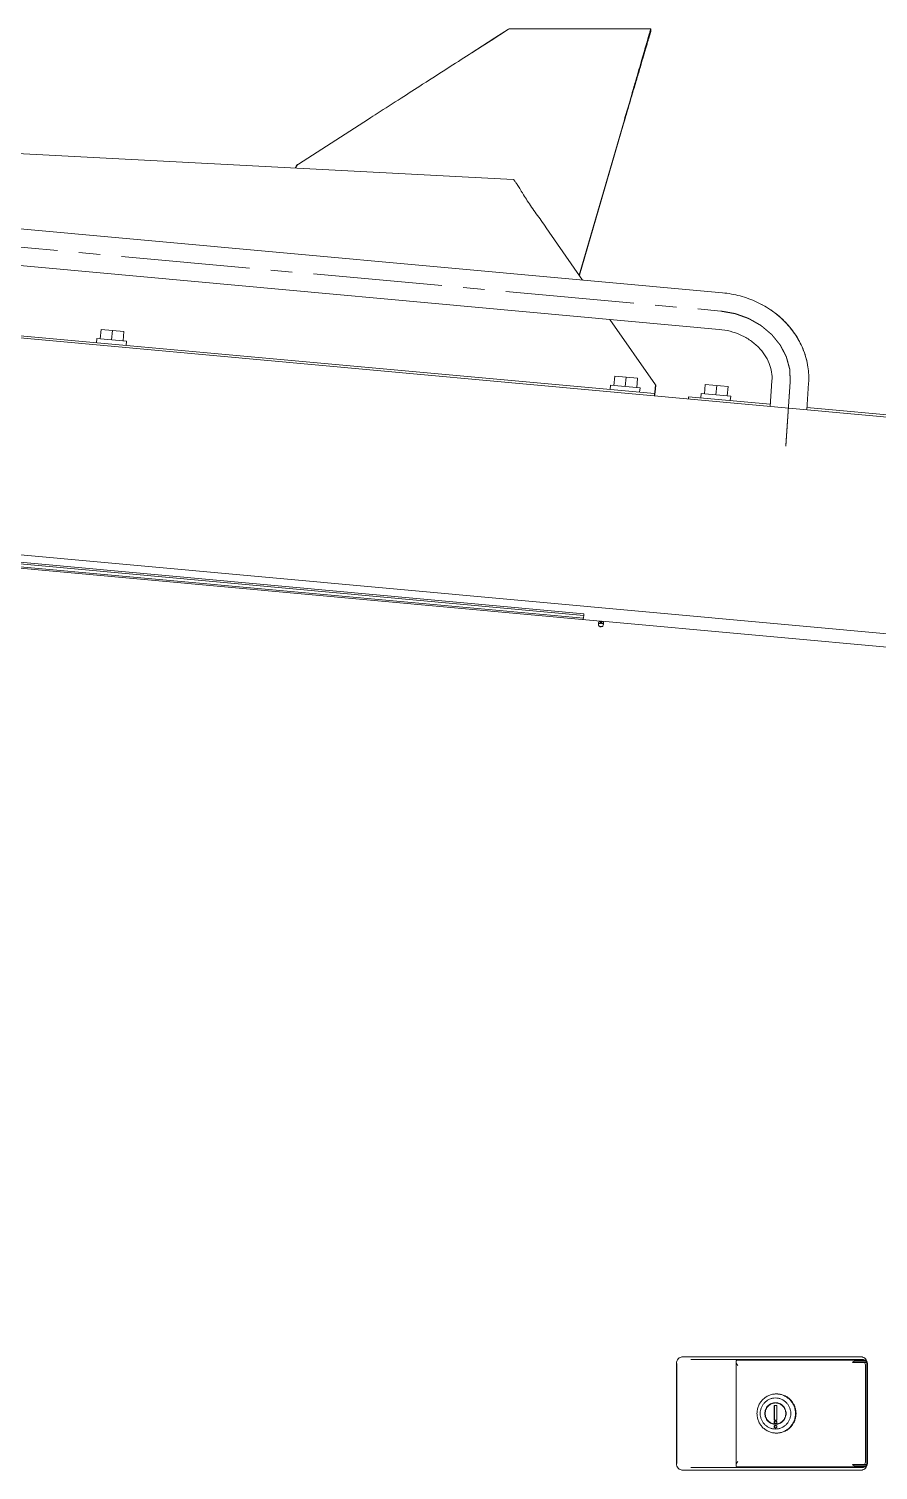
# Model space of a CAD drawing. Header units: millimetres. Extents: x -7970 to 6845, y -11075 to 1978.
# Drawn here: x 2926 to 3555, y -9321 to -8253 of the extents above; entities that cross this region are included whole.
import ezdxf

# ---------------------------------------------------------------- set-up
doc = ezdxf.new("R2010")
doc.units = ezdxf.units.MM
doc.header["$LTSCALE"] = 5
doc.linetypes.add('CENTER', pattern=[50.8, 31.75, -6.35, 6.35, -6.35])
doc.linetypes.add('CENTER2', pattern=[28.575, 19.05, -3.175, 3.175, -3.175])
doc.layers.add('Layer0021', color=7, linetype='Continuous')

# ---------------------------------------------------------------- blocks, each defined once
blk = doc.blocks.new('DC_GROUP_ＤＸＦ２５_196')
at = {"layer": 'Layer0021', "color": 7, "linetype": 'Continuous', "lineweight": 13}
for p, q in [((3386.9, -8253.1), (3386.9, -8253)), ((3386.9, -8254.6), (3386.9, -8253.1))]:
    blk.add_line(p, q, dxfattribs=at)
blk = doc.blocks.new('DC_GROUP_ＤＸＦ２５_203')
at = {"layer": 'Layer0021', "color": 7, "linetype": 'Continuous', "lineweight": 13}
for p, q in [((3268.6, -8261.5), (3275, -8257.4)), ((3275, -8257.4), (3279.2, -8254.7)), ((3279.2, -8254.7), (3281.1, -8253.5))]:
    blk.add_line(p, q, dxfattribs=at)

msp = doc.modelspace()

# ---------------------------------------------------------------- linework, layer by layer
at = {"layer": 'Layer0021', "color": 7, "linetype": 'Continuous', "lineweight": 18}
for p, q in [((3271.433, -8259.704), (3281.42, -8253.288)), ((3281.42, -8253.288), (3281.92, -8252.968)), ((3281.42, -8253.288), (3281.918, -8252.97)), ((3281.918, -8252.97), (3281.915, -8252.972)), ((3386.923, -8252.97), (3281.92, -8252.97)), ((3386.479, -8254.403), (3386.458, -8254.474)), ((3386.92, -8254.572), (3386.92, -8254.57)), ((3254.341, -8270.681), (3262.007, -8265.758)), ((3254.47, -8270.599), (3262.112, -8265.69)), ((3262.007, -8265.758), (3268.581, -8261.536)), ((3262.112, -8265.69), (3271.433, -8259.704)), ((3372.256, -8303.481), (3372.164, -8303.804)), ((3372.485, -8302.676), (3372.256, -8303.481)), ((3372.457, -8303.808), (3372.786, -8302.674)), ((3177.817, -8319.83), (3125.898, -8353.176)), ((3367.319, -8320.31), (3333.794, -8435.499)), ((3284.939, -8364.7), (2630.896, -8330.32)), ((3366.674, -8323.276), (3333.972, -8435.638)), ((2569.271, -8369.201), (3440.027, -8448.65)), ((2566.799, -8396.289), (3437.556, -8475.737)), ((3336.358, -8439.191), (3309.5, -8400.527)), ((2249.608, -8420.97), (3887.629, -8570.424)), ((3333.972, -8435.638), (3333.887, -8435.633)), ((2589.754, -8450.398), (3389.754, -8523.391)), ((3390.345, -8516.906), (3356.616, -8468.352)), ((2976.234, -8485.661), (2976.525, -8482.474)), ((2976.525, -8482.474), (2998.434, -8484.473)), ((2979.014, -8482.701), (2979.65, -8475.73)), ((2979.65, -8475.73), (2996.58, -8477.275)), ((2987.479, -8483.474), (2988.115, -8476.503)), ((2995.944, -8484.246), (2996.58, -8477.275)), ((2998.143, -8487.66), (2998.434, -8484.473)), ((3359.519, -8517.419), (3360.155, -8510.448)), ((3360.155, -8510.448), (3377.085, -8511.993)), ((3367.984, -8518.191), (3368.62, -8511.22)), ((3376.449, -8518.964), (3377.085, -8511.993)), ((3476.666, -8513.777), (3475.348, -8532.807)), ((3476.653, -8513.617), (3476.642, -8513.775)), ((3356.739, -8520.379), (3357.03, -8517.192)), ((3357.03, -8517.192), (3378.939, -8519.191)), ((3378.648, -8522.378), (3378.939, -8519.191)), ((3389.608, -8524.984), (3389.754, -8523.391)), ((3389.861, -8522.21), (3390.345, -8516.906)), ((3389.884, -8522.627), (3390.368, -8517.324)), ((3390.042, -8522.364), (3390.513, -8517.199)), ((3390.345, -8516.906), (3390.368, -8517.324)), ((3390.345, -8516.906), (3390.513, -8517.199)), ((3390.513, -8517.199), (3390.348, -8516.962)), ((3414.914, -8525.687), (3414.768, -8527.28)), ((3414.914, -8525.687), (3475.243, -8531.191)), ((3423.876, -8526.504), (3424.167, -8523.318)), ((3424.167, -8523.318), (3446.076, -8525.317)), ((3426.657, -8523.545), (3427.293, -8516.574)), ((3427.293, -8516.574), (3444.223, -8518.118)), ((3435.122, -8524.317), (3435.758, -8517.346)), ((3443.587, -8525.089), (3444.223, -8518.118)), ((3445.785, -8528.503), (3446.076, -8525.317)), ((3503.801, -8515.656), (3502.441, -8535.279)), ((3502.552, -8533.683), (3618.178, -8544.233)), ((3892.608, -8731.543), (2249.608, -8581.634)), ((3349.75, -8692.054), (2266.354, -8593.204)), ((3337.011, -8689.737), (2341.148, -8598.873)), ((3337.193, -8687.745), (2341.329, -8596.882)), ((3337.306, -8686.5), (2341.443, -8595.637)), ((3336.92, -8690.733), (3337.193, -8687.745)), ((3337.21, -8687.56), (3337.306, -8686.503)), ((3348.086, -8693.822), (3348.071, -8694.039)), ((3350.714, -8696.058), (3349.482, -8695.946)), ((3349.733, -8692.244), (3349.596, -8693.742)), ((3349.733, -8692.244), (3349.748, -8692.075)), ((3350.436, -8692.281), (3350.391, -8693.801)), ((3350.636, -8692.135), (3605.214, -8715.362)), ((3410.746, -9237.37), (3542.441, -9237.37)), ((3416.58, -9239.37), (3543.771, -9239.37)), ((3450.032, -9240.914), (3450.032, -9317.825)), ((3450.033, -9240.914), (3450.059, -9240.67)), ((3450.502, -9239.87), (3545.459, -9239.87)), ((3531.572, -9239.37), (3531.572, -9239.87)), ((3536.403, -9241.47), (3546.644, -9241.47)), ((3537.815, -9240.67), (3545.751, -9240.67)), ((3540.572, -9239.37), (3540.572, -9239.87)), ((3546.645, -9241.217), (3546.645, -9241.47)), ((3405.832, -9316.37), (3405.832, -9242.37)), ((3406.127, -9316.37), (3406.127, -9242.37)), ((3545.9, -9243.87), (3545.9, -9314.87)), ((3547.016, -9242.77), (3547.016, -9315.97)), ((3547.355, -9242.37), (3547.355, -9316.37)), ((3480.253, -9273.37), (3478.287, -9273.37)), ((3478.287, -9273.37), (3478.287, -9284.37)), ((3478.657, -9273.37), (3478.657, -9284.37)), ((3480.936, -9271.57), (3479.27, -9271.57)), ((3480.253, -9284.37), (3480.253, -9273.37)), ((3491.42, -9270.413), (3491.389, -9270.37)), ((3491.431, -9270.404), (3491.398, -9270.363)), ((3478.287, -9284.37), (3480.253, -9284.37)), ((3480.936, -9287.17), (3479.27, -9287.17)), ((3491.42, -9288.326), (3491.389, -9288.37)), ((3491.431, -9288.335), (3491.398, -9288.377)), ((3542.441, -9321.37), (3410.746, -9321.37)), ((3543.771, -9319.37), (3416.58, -9319.37)), ((3450.059, -9318.07), (3450.033, -9317.825)), ((3545.459, -9318.87), (3450.502, -9318.87)), ((3531.572, -9318.87), (3531.572, -9319.37)), ((3546.644, -9317.27), (3536.403, -9317.27)), ((3545.751, -9318.07), (3537.815, -9318.07)), ((3540.572, -9318.87), (3540.572, -9319.37)), ((3546.645, -9317.27), (3546.645, -9317.522))]:
    msp.add_line(p, q, dxfattribs=at)
at = {"layer": 'Layer0021', "color": 7, "linetype": 'CENTER2', "lineweight": 18}
for p, q in [((2567.997, -8382.742), (3438.792, -8462.194)), ((3490.233, -8514.716), (3486.941, -8562.245)), ((3490.221, -8514.553), (3486.954, -8561.922))]:
    msp.add_line(p, q, dxfattribs=at)
at = {"layer": 'Layer0021', "color": 7, "linetype": 'Continuous', "lineweight": 18}
for centre, radius, start, end in [((2207.871, -7967.727), 1212.122, 342.942717, 343.086626), ((3126.903, -8356.333), 3.2, 122.711158, 176.991011), ((3128.371, -8357.479), 4.884, 139.266218, 155.257356), ((3128.548, -8357.296), 4.899, 132.755482, 139.206425), ((3128.541, -8357.286), 4.887, 122.741038, 132.769919), ((3128.411, -8357.488), 4.924, 161.36159, 164.96937), ((3128.364, -8357.472), 4.875, 158.992024, 161.360073), ((3128.58, -8357.292), 4.924, 159.010881, 167.404823), ((3128.351, -8357.467), 4.861, 155.284522, 158.988409), ((3346.704, -8519.125), 43.268, 355.098261, 355.912048), ((3314.67, -8516.112), 75.496, 354.462757, 355.048962), ((3364.484, -8520.617), 25.617, 355.206922, 355.471774), ((3363.857, -8520.567), 26.246, 355.472519, 356.073781), ((3351.366, -8694.099), 3.296, 178.966606, 183.482406), ((3351.487, -8694.093), 3.417, 183.44864, 191.389993), ((3351.224, -8694.15), 3.148, 191.335318, 198.121138), ((3350.048, -8694.29), 2, 204.786718, 252.878708), ((3350.096, -8696.539), 4.272, 82.446701, 85.431147), ((3349.875, -8694.314), 1.979, 314.059239, 323.978643), ((3347.712, -8693.417), 4.288, 345.968106, 349.032377), ((3348.3, -8693.528), 3.69, 348.987063, 353.373615), ((3349.07, -8693.619), 2.914, 353.385612, 357.898397), ((3479.824, -9278.885), 14.015, 88.339931, 90.000007), ((3479.64, -9289.141), 0.971, 111.197835, 114.920333), ((3479.64, -9289.199), 0.971, 245.079667, 248.802165), ((3479.641, -9285.843), 0.974, 101.272088, 111.194536), ((3479.641, -9285.896), 0.974, 248.805464, 258.727912), ((3479.641, -9289.143), 0.974, 101.272088, 111.194536), ((3479.641, -9289.196), 0.974, 248.805464, 258.727912), ((3479.824, -9279.854), 14.015, 269.999993, 271.660069)]:
    msp.add_arc(centre, radius, start, end, dxfattribs=at)
for points, knots in [([(3386.458, -8254.474), (3386.229, -8255.267), (3385.694, -8257.223), (3384.672, -8260.703), (3383.297, -8265.305), (3381.629, -8271.018), (3379.726, -8277.772), (3377.506, -8285.406), (3374.999, -8293.789), (3373.347, -8299.646), (3372.485, -8302.676)], [0, 0, 0, 0, 0.04933797, 0.12122575, 0.21678309, 0.33642802, 0.47701102, 0.63621939, 0.81168309, 1, 1, 1, 1]), ([(3386.923, -8254.569), (3386.918, -8254.57), (3386.913, -8254.594), (3386.894, -8254.624), (3386.872, -8254.69), (3386.839, -8254.775), (3386.799, -8254.887), (3386.731, -8255.084), (3386.628, -8255.392), (3386.487, -8255.835), (3386.322, -8256.375), (3386.134, -8257.013), (3385.829, -8258.054), (3385.375, -8259.592), (3384.722, -8261.723), (3383.942, -8264.25), (3383.044, -8267.184), (3382.038, -8270.517), (3380.511, -8275.68), (3378.408, -8282.938), (3375.477, -8292.42), (3373.519, -8299.137), (3372.497, -8302.651)], [0, 0, 0, 0, 0.0002964, 0.00110671, 0.00243439, 0.00427735, 0.00663314, 0.00949925, 0.01675243, 0.02601736, 0.0372754, 0.05051613, 0.06573542, 0.10209214, 0.14637344, 0.19891918, 0.26012716, 0.32974333, 0.40697376, 0.58189203, 0.78130718, 1, 1, 1, 1]), ([(3372.786, -8302.674), (3373.298, -8300.91), (3374.305, -8297.463), (3375.82, -8292.44), (3377.256, -8287.691), (3378.943, -8281.904), (3380.818, -8275.355), (3382.632, -8269.31), (3383.891, -8265.082), (3384.666, -8262.434), (3385.31, -8260.158), (3385.84, -8258.263), (3386.227, -8256.928), (3386.486, -8256.057), (3386.637, -8255.555), (3386.754, -8255.158), (3386.845, -8254.868), (3386.891, -8254.684), (3386.923, -8254.597), (3386.923, -8254.571)], [0, 0, 0, 0, 0.10993511, 0.21482927, 0.3139517, 0.40677505, 0.57548663, 0.72158783, 0.78436483, 0.83950266, 0.88665838, 0.92589235, 0.95721997, 0.9698111, 0.98027652, 0.98855905, 0.9946203, 0.99843983, 1, 1, 1, 1]), ([(3386.923, -8252.969), (3386.916, -8252.974), (3386.914, -8253.01), (3386.884, -8253.072), (3386.851, -8253.188), (3386.799, -8253.344), (3386.736, -8253.546), (3386.625, -8253.903), (3386.539, -8254.194), (3386.479, -8254.403)], [0, 0, 0, 0, 0.0161547, 0.06374198, 0.14265198, 0.25267957, 0.39362344, 0.56528645, 1, 1, 1, 1]), ([(3201.921, -8304.347), (3207.228, -8300.931), (3219.357, -8293.144), (3236.87, -8281.889), (3249.081, -8274.059), (3254.47, -8270.599)], [0, 0, 0, 0, 0.30318095, 0.6923613, 1, 1, 1, 1]), ([(3177.817, -8319.83), (3179.96, -8318.464), (3188.006, -8313.32), (3196.028, -8308.14), (3201.921, -8304.347)], [0, 0, 0, 0, 0.26608884, 1, 1, 1, 1]), ([(3372.164, -8303.804), (3371.779, -8305.155), (3370.201, -8310.668), (3368.575, -8316.166), (3367.319, -8320.31)], [0, 0, 0, 0, 0.24495686, 1, 1, 1, 1]), ([(3367.564, -8320.364), (3368.416, -8317.561), (3370.071, -8312.049), (3371.671, -8306.52), (3372.457, -8303.808)], [0, 0, 0, 0, 0.50920317, 1, 1, 1, 1]), ([(3302.069, -8390.042), (3300.864, -8388.425), (3298.596, -8385.249), (3295.486, -8380.577), (3293.153, -8376.88), (3291.472, -8374.152), (3290.353, -8372.318), (3289.334, -8370.649), (3288.415, -8369.16), (3287.597, -8367.866), (3286.88, -8366.781), (3286.264, -8365.917), (3285.804, -8365.345), (3285.479, -8365.013), (3285.28, -8364.847), (3285.106, -8364.739), (3284.99, -8364.703), (3284.939, -8364.7)], [0, 0, 0, 0, 0.19724484, 0.38146701, 0.54869567, 0.62465252, 0.69482717, 0.75872608, 0.81589263, 0.86589787, 0.90837969, 0.94303433, 0.9696893, 0.98001901, 0.98840486, 0.99497031, 1, 1, 1, 1]), ([(3309.5, -8400.527), (3308.274, -8398.731), (3305.837, -8395.208), (3303.329, -8391.734), (3302.069, -8390.042)], [0, 0, 0, 0, 0.50757596, 1, 1, 1, 1]), ([(3440.027, -8448.65), (3444.434, -8449.052), (3453.18, -8450.617), (3465.637, -8455.157), (3477.004, -8461.746), (3486.857, -8470.172), (3494.81, -8480.157), (3500.525, -8491.36), (3503.733, -8503.357), (3504.082, -8511.598), (3503.801, -8515.656)], [0, 0, 0, 0, 0.12996982, 0.25940714, 0.38753238, 0.51379342, 0.63794063, 0.76006239, 0.88054536, 1, 1, 1, 1]), ([(3469.158, -8457.355), (3473.665, -8459.773), (3482.126, -8465.508), (3492.527, -8476.553), (3499.966, -8489.464), (3502.643, -8498.966), (3503.339, -8503.749)], [0, 0, 0, 0, 0.25728337, 0.50962588, 0.75689102, 1, 1, 1, 1]), ([(3437.556, -8475.737), (3443.071, -8476.24), (3451.239, -8478.38), (3460.709, -8483.74), (3468.506, -8490.196), (3474.126, -8498.373), (3476.603, -8507.244), (3476.813, -8511.644), (3476.666, -8513.777)], [0, 0, 0, 0, 0.27713488, 0.41221709, 0.54224897, 0.78185468, 0.89302587, 1, 1, 1, 1]), ([(3390.012, -8522.757), (3389.998, -8522.914), (3389.97, -8523.215), (3389.922, -8523.645), (3389.869, -8524.028), (3389.815, -8524.355), (3389.762, -8524.617), (3389.716, -8524.792), (3389.679, -8524.894), (3389.656, -8524.943), (3389.635, -8524.975), (3389.616, -8524.985), (3389.608, -8524.984)], [0, 0, 0, 0, 0.20637178, 0.39717945, 0.56770268, 0.7137497, 0.83178941, 0.91911471, 0.95073706, 0.97428425, 0.99012821, 1, 1, 1, 1]), ([(3389.814, -8523.396), (3389.803, -8523.512), (3389.781, -8523.732), (3389.748, -8524.043), (3389.716, -8524.316), (3389.688, -8524.545), (3389.666, -8524.708), (3389.65, -8524.813), (3389.639, -8524.873), (3389.63, -8524.92), (3389.622, -8524.955), (3389.617, -8524.973), (3389.611, -8524.985), (3389.608, -8524.984)], [0, 0, 0, 0, 0.2170124, 0.41325641, 0.58538279, 0.73045788, 0.84601744, 0.89209958, 0.93012234, 0.95993184, 0.98143794, 0.99463371, 1, 1, 1, 1]), ([(3389.813, -8522.822), (3389.809, -8522.865), (3389.802, -8522.945), (3389.792, -8523.057), (3389.783, -8523.155), (3389.774, -8523.236), (3389.768, -8523.294), (3389.763, -8523.331), (3389.761, -8523.352), (3389.758, -8523.368), (3389.757, -8523.381), (3389.755, -8523.386), (3389.754, -8523.391), (3389.754, -8523.391)], [0, 0, 0, 0, 0.22264188, 0.42125958, 0.59349764, 0.73731063, 0.85098989, 0.89609855, 0.93319729, 0.96218818, 0.98298373, 0.99554887, 1, 1, 1, 1]), ([(3349.733, -8692.244), (3349.613, -8692.247), (3349.196, -8692.278), (3348.767, -8692.439), (3348.553, -8692.651)], [0, 0, 0, 0, 0.28483279, 1, 1, 1, 1]), ([(3351.969, -8693.375), (3351.943, -8693.154), (3351.796, -8692.674), (3351.34, -8692.462), (3351.113, -8692.397)], [0, 0, 0, 0, 0.48567263, 1, 1, 1, 1]), ([(3407.271, -9238.834), (3407.722, -9238.376), (3408.811, -9237.63), (3410.106, -9237.37), (3410.746, -9237.37)], [0, 0, 0, 0, 0.50118703, 1, 1, 1, 1]), ([(3451.336, -9243.87), (3451.176, -9243.612), (3450.869, -9243.105), (3450.461, -9242.349), (3450.192, -9241.728), (3450.06, -9241.251), (3450.032, -9241.023), (3450.032, -9240.914)], [0, 0, 0, 0, 0.27904357, 0.54564214, 0.7899685, 0.89999272, 1, 1, 1, 1]), ([(3450.059, -9240.67), (3450.088, -9240.554), (3450.145, -9240.351), (3450.237, -9240.122), (3450.32, -9239.989), (3450.389, -9239.908), (3450.459, -9239.87), (3450.502, -9239.87)], [0, 0, 0, 0, 0.37474306, 0.66246968, 0.7736746, 0.86460708, 1, 1, 1, 1]), ([(3537.233, -9240.881), (3537.109, -9240.973), (3536.832, -9241.169), (3536.553, -9241.363), (3536.403, -9241.47)], [0, 0, 0, 0, 0.45621248, 1, 1, 1, 1]), ([(3537.815, -9240.67), (3537.715, -9240.67), (3537.504, -9240.709), (3537.32, -9240.815), (3537.233, -9240.881)], [0, 0, 0, 0, 0.47928144, 1, 1, 1, 1]), ([(3542.441, -9237.37), (3543.698, -9237.37), (3546.328, -9238.458), (3547.355, -9241.097), (3547.355, -9242.37)], [0, 0, 0, 0, 0.49693318, 1, 1, 1, 1]), ([(3543.771, -9239.37), (3544.159, -9239.37), (3544.954, -9239.521), (3545.636, -9239.958), (3545.928, -9240.231)], [0, 0, 0, 0, 0.49230215, 1, 1, 1, 1]), ([(3545.212, -9241.47), (3545.437, -9241.818), (3545.784, -9242.599), (3545.9, -9243.444), (3545.9, -9243.87)], [0, 0, 0, 0, 0.49363812, 1, 1, 1, 1]), ([(3546.241, -9240.596), (3546.207, -9240.609), (3546.048, -9240.655), (3545.88, -9240.67), (3545.751, -9240.67)], [0, 0, 0, 0, 0.22050987, 1, 1, 1, 1]), ([(3545.928, -9240.231), (3546.266, -9240.546), (3546.823, -9241.341), (3547.016, -9242.292), (3547.016, -9242.77)], [0, 0, 0, 0, 0.49150472, 1, 1, 1, 1]), ([(3479.824, -9264.87), (3478.893, -9264.87), (3477.024, -9265.057), (3474.333, -9265.888), (3471.852, -9267.238), (3469.679, -9269.054), (3467.897, -9271.266), (3466.572, -9273.788), (3465.757, -9276.524), (3465.574, -9278.422), (3465.574, -9279.37)], [0, 0, 0, 0, 0.12393436, 0.24803188, 0.3724304, 0.49722099, 0.62243476, 0.74803812, 0.87393568, 1, 1, 1, 1]), ([(3490.572, -9279.37), (3490.572, -9278.618), (3490.463, -9277.487), (3490.103, -9276.027), (3489.605, -9274.61), (3488.73, -9272.942), (3487.55, -9271.479), (3486.452, -9270.466), (3485.265, -9269.57), (3483.626, -9268.677), (3481.491, -9268.018), (3479.27, -9267.795), (3477.05, -9268.018), (3474.915, -9268.677), (3473.276, -9269.57), (3472.088, -9270.466), (3470.99, -9271.479), (3469.81, -9272.942), (3468.935, -9274.61), (3468.437, -9276.027), (3468.077, -9277.487), (3467.968, -9278.618), (3467.968, -9279.37)], [0, 0, 0, 0, 0.06301356, 0.09452898, 0.12601689, 0.18879993, 0.25138809, 0.28264038, 0.31384048, 0.37602112, 0.43805135, 0.5, 0.56194865, 0.62397888, 0.68615952, 0.71735962, 0.74861191, 0.81120007, 0.87398311, 0.90547102, 0.93698644, 1, 1, 1, 1]), ([(3479.27, -9271.37), (3478.756, -9271.37), (3477.725, -9271.473), (3476.24, -9271.932), (3474.872, -9272.676), (3473.673, -9273.678), (3472.689, -9274.899), (3471.959, -9276.29), (3471.509, -9277.8), (3471.408, -9278.847), (3471.408, -9279.37)], [0, 0, 0, 0, 0.12393433, 0.24803186, 0.37243038, 0.49722108, 0.62243446, 0.74803931, 0.87393446, 1, 1, 1, 1]), ([(3479.27, -9271.57), (3478.769, -9271.57), (3477.764, -9271.67), (3476.316, -9272.118), (3474.982, -9272.844), (3473.813, -9273.821), (3472.854, -9275.01), (3472.142, -9276.367), (3471.703, -9277.839), (3471.604, -9278.86), (3471.604, -9279.37)], [0, 0, 0, 0, 0.12393433, 0.24803186, 0.37243038, 0.49722108, 0.62243446, 0.74803931, 0.87393446, 1, 1, 1, 1]), ([(3487.133, -9279.37), (3487.133, -9278.847), (3487.031, -9277.8), (3486.582, -9276.29), (3485.851, -9274.899), (3484.867, -9273.678), (3483.669, -9272.676), (3482.3, -9271.932), (3480.815, -9271.473), (3479.784, -9271.37), (3479.27, -9271.37)], [0, 0, 0, 0, 0.12606554, 0.25196069, 0.37756554, 0.50277892, 0.62756962, 0.75196814, 0.87606567, 1, 1, 1, 1]), ([(3486.936, -9279.37), (3486.936, -9278.86), (3486.837, -9277.839), (3486.399, -9276.367), (3485.687, -9275.01), (3484.728, -9273.821), (3483.559, -9272.844), (3482.224, -9272.118), (3480.777, -9271.67), (3479.771, -9271.57), (3479.27, -9271.57)], [0, 0, 0, 0, 0.12606554, 0.25196069, 0.37756554, 0.50277892, 0.62756962, 0.75196814, 0.87606567, 1, 1, 1, 1]), ([(3494.075, -9279.37), (3494.075, -9278.439), (3493.898, -9276.575), (3493.112, -9273.886), (3491.834, -9271.398), (3490.11, -9269.204), (3488.005, -9267.387), (3485.596, -9266.014), (3482.974, -9265.136), (3481.144, -9264.902), (3480.23, -9264.876)], [0, 0, 0, 0, 0.12604479, 0.25192817, 0.37752722, 0.50274716, 0.62755186, 0.75196621, 0.87607278, 1, 1, 1, 1]), ([(3491.398, -9270.363), (3490.737, -9269.513), (3489.22, -9267.96), (3486.49, -9266.207), (3483.443, -9265.116), (3481.298, -9264.87), (3480.231, -9264.87)], [0, 0, 0, 0, 0.25120318, 0.50145519, 0.750941, 1, 1, 1, 1]), ([(3494.481, -9279.37), (3494.481, -9278.565), (3494.349, -9276.954), (3493.76, -9274.606), (3492.797, -9272.389), (3491.92, -9271.037), (3491.431, -9270.404)], [0, 0, 0, 0, 0.25054935, 0.50085272, 0.75072692, 1, 1, 1, 1]), ([(3479.824, -9293.87), (3478.893, -9293.87), (3477.024, -9293.682), (3474.333, -9292.851), (3471.852, -9291.501), (3469.679, -9289.685), (3467.897, -9287.474), (3466.572, -9284.951), (3465.757, -9282.216), (3465.574, -9280.317), (3465.574, -9279.37)], [0, 0, 0, 0, 0.12393436, 0.24803188, 0.3724304, 0.49722099, 0.62243476, 0.74803812, 0.87393568, 1, 1, 1, 1]), ([(3490.572, -9279.37), (3490.572, -9280.121), (3490.463, -9281.252), (3490.103, -9282.713), (3489.605, -9284.13), (3488.73, -9285.797), (3487.55, -9287.261), (3486.452, -9288.273), (3485.265, -9289.17), (3483.626, -9290.062), (3481.491, -9290.721), (3479.27, -9290.944), (3477.05, -9290.721), (3474.915, -9290.062), (3473.276, -9289.17), (3472.088, -9288.273), (3470.99, -9287.261), (3469.81, -9285.797), (3468.935, -9284.13), (3468.437, -9282.713), (3468.077, -9281.252), (3467.968, -9280.121), (3467.968, -9279.37)], [0, 0, 0, 0, 0.06301356, 0.09452898, 0.12601689, 0.18879993, 0.25138809, 0.28264038, 0.31384048, 0.37602112, 0.43805135, 0.5, 0.56194865, 0.62397888, 0.68615952, 0.71735962, 0.74861191, 0.81120007, 0.87398311, 0.90547102, 0.93698644, 1, 1, 1, 1]), ([(3471.408, -9279.37), (3471.408, -9279.892), (3471.509, -9280.94), (3471.959, -9282.449), (3472.689, -9283.841), (3473.673, -9285.061), (3474.872, -9286.063), (3476.24, -9286.808), (3477.725, -9287.266), (3478.756, -9287.37), (3479.27, -9287.37)], [0, 0, 0, 0, 0.12606554, 0.25196069, 0.37756554, 0.50277892, 0.62756962, 0.75196814, 0.87606567, 1, 1, 1, 1]), ([(3471.604, -9279.37), (3471.604, -9279.879), (3471.703, -9280.901), (3472.142, -9282.372), (3472.854, -9283.729), (3473.813, -9284.919), (3474.982, -9285.896), (3476.316, -9286.622), (3477.764, -9287.069), (3478.769, -9287.17), (3479.27, -9287.17)], [0, 0, 0, 0, 0.12606554, 0.25196069, 0.37756554, 0.50277892, 0.62756962, 0.75196814, 0.87606567, 1, 1, 1, 1]), ([(3479.27, -9287.17), (3479.771, -9287.17), (3480.777, -9287.069), (3482.224, -9286.622), (3483.559, -9285.896), (3484.728, -9284.919), (3485.687, -9283.729), (3486.399, -9282.372), (3486.837, -9280.901), (3486.936, -9279.879), (3486.936, -9279.37)], [0, 0, 0, 0, 0.12393433, 0.24803186, 0.37243038, 0.49722108, 0.62243446, 0.74803931, 0.87393446, 1, 1, 1, 1]), ([(3479.27, -9287.37), (3479.784, -9287.37), (3480.815, -9287.266), (3482.3, -9286.808), (3483.669, -9286.063), (3484.867, -9285.061), (3485.851, -9283.841), (3486.582, -9282.449), (3487.031, -9280.94), (3487.133, -9279.892), (3487.133, -9279.37)], [0, 0, 0, 0, 0.12393433, 0.24803186, 0.37243038, 0.49722108, 0.62243446, 0.74803931, 0.87393446, 1, 1, 1, 1]), ([(3494.075, -9279.37), (3494.075, -9280.3), (3493.898, -9282.164), (3493.112, -9284.854), (3491.834, -9287.342), (3490.11, -9289.535), (3488.005, -9291.352), (3485.596, -9292.725), (3482.974, -9293.604), (3481.144, -9293.837), (3480.23, -9293.864)], [0, 0, 0, 0, 0.12604479, 0.25192817, 0.37752722, 0.50274716, 0.62755186, 0.75196621, 0.87607278, 1, 1, 1, 1]), ([(3494.481, -9279.37), (3494.481, -9280.174), (3494.349, -9281.785), (3493.76, -9284.133), (3492.797, -9286.35), (3491.92, -9287.702), (3491.431, -9288.335)], [0, 0, 0, 0, 0.25054935, 0.50085272, 0.75072692, 1, 1, 1, 1]), ([(3479.27, -9284.87), (3479.142, -9284.87), (3478.883, -9284.922), (3478.556, -9285.145), (3478.338, -9285.478), (3478.287, -9285.74), (3478.287, -9285.87)], [0, 0, 0, 0, 0.24799258, 0.497165, 0.74798063, 1, 1, 1, 1]), ([(3478.287, -9285.87), (3478.287, -9286), (3478.338, -9286.262), (3478.556, -9286.594), (3478.883, -9286.817), (3479.142, -9286.87), (3479.27, -9286.87)], [0, 0, 0, 0, 0.25201937, 0.502835, 0.75200742, 1, 1, 1, 1]), ([(3479.27, -9288.17), (3479.142, -9288.17), (3478.883, -9288.222), (3478.556, -9288.445), (3478.338, -9288.778), (3478.287, -9289.04), (3478.287, -9289.17)], [0, 0, 0, 0, 0.24799258, 0.497165, 0.74798063, 1, 1, 1, 1]), ([(3478.287, -9289.17), (3478.287, -9289.3), (3478.338, -9289.562), (3478.556, -9289.894), (3478.883, -9290.117), (3479.142, -9290.17), (3479.27, -9290.17)], [0, 0, 0, 0, 0.25201937, 0.502835, 0.75200742, 1, 1, 1, 1]), ([(3479.289, -9284.935), (3479.197, -9284.971), (3479.022, -9285.072), (3478.817, -9285.294), (3478.687, -9285.568), (3478.657, -9285.77), (3478.657, -9285.87)], [0, 0, 0, 0, 0.24827987, 0.49781802, 0.74853408, 1, 1, 1, 1]), ([(3478.657, -9285.87), (3478.657, -9285.97), (3478.687, -9286.171), (3478.817, -9286.445), (3479.022, -9286.667), (3479.197, -9286.768), (3479.289, -9286.804)], [0, 0, 0, 0, 0.25146592, 0.50218198, 0.75172013, 1, 1, 1, 1]), ([(3479.231, -9288.26), (3479.146, -9288.3), (3478.986, -9288.404), (3478.801, -9288.622), (3478.684, -9288.884), (3478.657, -9289.075), (3478.657, -9289.17)], [0, 0, 0, 0, 0.24837872, 0.49796482, 0.74865535, 1, 1, 1, 1]), ([(3478.657, -9289.17), (3478.657, -9289.265), (3478.684, -9289.455), (3478.801, -9289.717), (3478.986, -9289.935), (3479.146, -9290.04), (3479.231, -9290.079)], [0, 0, 0, 0, 0.25134465, 0.50203518, 0.75162128, 1, 1, 1, 1]), ([(3480.253, -9285.87), (3480.253, -9285.74), (3480.202, -9285.478), (3479.984, -9285.145), (3479.657, -9284.922), (3479.398, -9284.87), (3479.27, -9284.87)], [0, 0, 0, 0, 0.25201937, 0.502835, 0.75200742, 1, 1, 1, 1]), ([(3479.27, -9286.87), (3479.398, -9286.87), (3479.657, -9286.817), (3479.984, -9286.594), (3480.202, -9286.262), (3480.253, -9286), (3480.253, -9285.87)], [0, 0, 0, 0, 0.24799258, 0.497165, 0.74798063, 1, 1, 1, 1]), ([(3480.253, -9289.17), (3480.253, -9289.04), (3480.202, -9288.778), (3479.984, -9288.445), (3479.657, -9288.222), (3479.398, -9288.17), (3479.27, -9288.17)], [0, 0, 0, 0, 0.25201937, 0.502835, 0.75200742, 1, 1, 1, 1]), ([(3479.27, -9290.17), (3479.398, -9290.17), (3479.657, -9290.117), (3479.984, -9289.894), (3480.202, -9289.562), (3480.253, -9289.3), (3480.253, -9289.17)], [0, 0, 0, 0, 0.24799258, 0.497165, 0.74798063, 1, 1, 1, 1]), ([(3491.398, -9288.377), (3490.737, -9289.226), (3489.22, -9290.779), (3486.49, -9292.533), (3483.443, -9293.623), (3481.298, -9293.87), (3480.231, -9293.87)], [0, 0, 0, 0, 0.25120318, 0.50145519, 0.750941, 1, 1, 1, 1]), ([(3407.271, -9319.905), (3406.818, -9319.444), (3406.085, -9318.329), (3405.832, -9317.02), (3405.832, -9316.37)], [0, 0, 0, 0, 0.49883957, 1, 1, 1, 1]), ([(3450.032, -9317.825), (3450.032, -9317.716), (3450.06, -9317.488), (3450.192, -9317.011), (3450.461, -9316.39), (3450.869, -9315.635), (3451.176, -9315.127), (3451.336, -9314.87)], [0, 0, 0, 0, 0.10000885, 0.2100335, 0.45435934, 0.72095703, 1, 1, 1, 1]), ([(3547.355, -9316.37), (3547.355, -9317.642), (3546.328, -9320.282), (3543.698, -9321.37), (3542.441, -9321.37)], [0, 0, 0, 0, 0.50306682, 1, 1, 1, 1]), ([(3545.212, -9317.27), (3545.437, -9316.921), (3545.784, -9316.14), (3545.9, -9315.295), (3545.9, -9314.87)], [0, 0, 0, 0, 0.49363808, 1, 1, 1, 1]), ([(3545.928, -9318.509), (3546.266, -9318.193), (3546.823, -9317.398), (3547.016, -9316.448), (3547.016, -9315.97)], [0, 0, 0, 0, 0.49150472, 1, 1, 1, 1]), ([(3410.746, -9321.37), (3410.106, -9321.37), (3408.811, -9321.109), (3407.722, -9320.364), (3407.271, -9319.905)], [0, 0, 0, 0, 0.49881297, 1, 1, 1, 1]), ([(3450.502, -9318.87), (3450.459, -9318.87), (3450.389, -9318.831), (3450.32, -9318.75), (3450.237, -9318.617), (3450.145, -9318.388), (3450.088, -9318.185), (3450.059, -9318.07)], [0, 0, 0, 0, 0.13539345, 0.2263263, 0.33753158, 0.62525763, 1, 1, 1, 1]), ([(3536.403, -9317.27), (3536.553, -9317.376), (3536.832, -9317.57), (3537.109, -9317.766), (3537.233, -9317.859)], [0, 0, 0, 0, 0.54383907, 1, 1, 1, 1]), ([(3537.233, -9317.859), (3537.32, -9317.924), (3537.504, -9318.03), (3537.715, -9318.07), (3537.815, -9318.07)], [0, 0, 0, 0, 0.52072724, 1, 1, 1, 1]), ([(3543.771, -9319.37), (3544.159, -9319.37), (3544.954, -9319.218), (3545.636, -9318.781), (3545.928, -9318.509)], [0, 0, 0, 0, 0.49230215, 1, 1, 1, 1]), ([(3545.751, -9318.07), (3545.798, -9318.07), (3545.963, -9318.075), (3546.129, -9318.103), (3546.241, -9318.143)], [0, 0, 0, 0, 0.28127821, 1, 1, 1, 1])]:
    msp.add_open_spline(points, degree=3, knots=knots, dxfattribs=at)
for points in [[(3124.839, -8354.095), (3124.476, -8354.517), (3124.182, -8355.008), (3123.982, -8355.528)], [(3348.148, -8693.428), (3348.116, -8693.557), (3348.095, -8693.689), (3348.083, -8693.821)], [(3348.467, -8693.881), (3348.334, -8693.941), (3348.206, -8694.035), (3348.128, -8694.158)], [(3348.216, -8693.202), (3348.189, -8693.276), (3348.166, -8693.351), (3348.148, -8693.428)], [(3348.553, -8692.651), (3348.4, -8692.802), (3348.289, -8692.999), (3348.216, -8693.202)], [(3348.977, -8693.76), (3348.803, -8693.778), (3348.627, -8693.81), (3348.467, -8693.881)], [(3349.596, -8693.742), (3349.389, -8693.736), (3349.182, -8693.738), (3348.977, -8693.76)], [(3349.459, -8696.201), (3349.552, -8696.244), (3349.653, -8696.274), (3349.755, -8696.285)], [(3349.755, -8696.285), (3350.08, -8696.309), (3350.422, -8696.245), (3350.717, -8696.107)], [(3351.094, -8693.893), (3350.862, -8693.85), (3350.627, -8693.821), (3350.391, -8693.801)], [(3350.436, -8692.281), (3350.472, -8692.228), (3350.515, -8692.174), (3350.572, -8692.147)], [(3351.113, -8692.397), (3350.964, -8692.354), (3350.811, -8692.325), (3350.658, -8692.304)], [(3350.717, -8696.107), (3350.913, -8696.015), (3351.096, -8695.888), (3351.252, -8695.737)], [(3351.656, -8694.05), (3351.477, -8693.974), (3351.285, -8693.929), (3351.094, -8693.893)], [(3351.476, -8695.478), (3351.654, -8695.16), (3351.784, -8694.811), (3351.872, -8694.457)], [(3351.982, -8693.725), (3351.986, -8693.609), (3351.983, -8693.491), (3351.969, -8693.375)], [(3405.832, -9242.37), (3405.832, -9241.72), (3405.961, -9241.058), (3406.206, -9240.456)], [(3406.206, -9240.456), (3406.45, -9239.857), (3406.818, -9239.296), (3407.271, -9238.834)]]:
    msp.add_open_spline(points, degree=3, dxfattribs=at)
at = {"layer": 'Layer0021', "color": 2, "linetype": 'CENTER', "lineweight": 18}
for points in [[(3438.754, -8462.19), (3439.194, -8462.268), (3440.075, -8462.424), (3441.396, -8462.658), (3442.497, -8462.853), (3443.378, -8463.009), (3444.038, -8463.126), (3444.699, -8463.243), (3445.36, -8463.36), (3446.02, -8463.477), (3446.571, -8463.575), (3447.011, -8463.653), (3447.341, -8463.711), (3447.671, -8463.77), (3447.947, -8463.818), (3448.167, -8463.857), (3448.332, -8463.887), (3448.497, -8463.916), (3448.662, -8463.945), (3448.8, -8463.97), (3448.91, -8463.989), (3448.993, -8464.004), (3449.075, -8464.018), (3449.144, -8464.031), (3449.199, -8464.04), (3449.233, -8464.046), (3449.261, -8464.051), (3449.282, -8464.055), (3449.299, -8464.058), (3449.311, -8464.06), (3449.318, -8464.061), (3449.323, -8464.062), (3449.328, -8464.064), (3449.334, -8464.066), (3449.346, -8464.07), (3449.362, -8464.076), (3449.382, -8464.083), (3449.408, -8464.093), (3449.441, -8464.104), (3449.493, -8464.123), (3449.558, -8464.147), (3449.637, -8464.175), (3449.715, -8464.203), (3449.82, -8464.241), (3449.95, -8464.288), (3450.107, -8464.344), (3450.264, -8464.4), (3450.421, -8464.457), (3450.63, -8464.532), (3450.892, -8464.626), (3451.206, -8464.738), (3451.52, -8464.851), (3451.938, -8465.001), (3452.461, -8465.189), (3453.089, -8465.414), (3453.716, -8465.639), (3454.344, -8465.865), (3454.971, -8466.09), (3455.599, -8466.315), (3456.227, -8466.541), (3456.75, -8466.728), (3457.168, -8466.879), (3457.482, -8466.991), (3457.796, -8467.104), (3458.057, -8467.198), (3458.266, -8467.273), (3458.423, -8467.329), (3458.58, -8467.386), (3458.737, -8467.442), (3458.868, -8467.489), (3458.972, -8467.526), (3459.051, -8467.555), (3459.129, -8467.583), (3459.195, -8467.606), (3459.247, -8467.625), (3459.28, -8467.637), (3459.306, -8467.646), (3459.326, -8467.653), (3459.342, -8467.659), (3459.353, -8467.663), (3459.36, -8467.666), (3459.365, -8467.667), (3459.369, -8467.67), (3459.375, -8467.673), (3459.386, -8467.679), (3459.4, -8467.688), (3459.418, -8467.698), (3459.442, -8467.711), (3459.472, -8467.728), (3459.519, -8467.755), (3459.579, -8467.789), (3459.65, -8467.83), (3459.721, -8467.87), (3459.817, -8467.925), (3459.936, -8467.992), (3460.078, -8468.074), (3460.221, -8468.155), (3460.364, -8468.236), (3460.554, -8468.344), (3460.792, -8468.48), (3461.077, -8468.642), (3461.362, -8468.805), (3461.743, -8469.022), (3462.219, -8469.293), (3462.789, -8469.618), (3463.36, -8469.943), (3463.931, -8470.268), (3464.502, -8470.593), (3465.072, -8470.918), (3465.643, -8471.243), (3466.119, -8471.514), (3466.499, -8471.73), (3466.785, -8471.893), (3467.07, -8472.055), (3467.308, -8472.191), (3467.498, -8472.299), (3467.641, -8472.38), (3467.784, -8472.462), (3467.926, -8472.543), (3468.045, -8472.611), (3468.14, -8472.665), (3468.212, -8472.706), (3468.271, -8472.739), (3468.319, -8472.766), (3468.354, -8472.787), (3468.39, -8472.807), (3468.42, -8472.824), (3468.444, -8472.838), (3468.461, -8472.848), (3468.476, -8472.856), (3468.487, -8472.862), (3468.493, -8472.866), (3468.497, -8472.868), (3468.501, -8472.871), (3468.506, -8472.876), (3468.515, -8472.883), (3468.528, -8472.894), (3468.544, -8472.907), (3468.565, -8472.925), (3468.591, -8472.947), (3468.622, -8472.973), (3468.653, -8472.999), (3468.695, -8473.034), (3468.747, -8473.078), (3468.81, -8473.131), (3468.893, -8473.201), (3468.997, -8473.288), (3469.122, -8473.394), (3469.247, -8473.499), (3469.372, -8473.604), (3469.539, -8473.744), (3469.747, -8473.919), (3469.998, -8474.129), (3470.248, -8474.34), (3470.581, -8474.62), (3470.998, -8474.97), (3471.498, -8475.391), (3471.998, -8475.811), (3472.498, -8476.232), (3472.998, -8476.652), (3473.499, -8477.073), (3473.999, -8477.493), (3474.416, -8477.843), (3474.749, -8478.124), (3474.999, -8478.334), (3475.249, -8478.544), (3475.457, -8478.719), (3475.624, -8478.86), (3475.749, -8478.965), (3475.874, -8479.07), (3475.999, -8479.175), (3476.104, -8479.262), (3476.187, -8479.333), (3476.249, -8479.385), (3476.301, -8479.429), (3476.343, -8479.464), (3476.374, -8479.49), (3476.406, -8479.517), (3476.432, -8479.538), (3476.453, -8479.556), (3476.466, -8479.567), (3476.476, -8479.576), (3476.484, -8479.582), (3476.49, -8479.588), (3476.495, -8479.592), (3476.5, -8479.595), (3476.502, -8479.599), (3476.507, -8479.604), (3476.512, -8479.611), (3476.518, -8479.618), (3476.526, -8479.628), (3476.536, -8479.641), (3476.553, -8479.661), (3476.573, -8479.686), (3476.598, -8479.717), (3476.622, -8479.747), (3476.655, -8479.787), (3476.696, -8479.838), (3476.745, -8479.899), (3476.811, -8479.979), (3476.892, -8480.081), (3476.991, -8480.202), (3477.089, -8480.323), (3477.187, -8480.444), (3477.318, -8480.606), (3477.482, -8480.808), (3477.678, -8481.051), (3477.875, -8481.293), (3478.137, -8481.617), (3478.464, -8482.021), (3478.857, -8482.506), (3479.25, -8482.991), (3479.643, -8483.477), (3480.036, -8483.962), (3480.429, -8484.447), (3480.822, -8484.932), (3481.15, -8485.336), (3481.412, -8485.66), (3481.608, -8485.902), (3481.805, -8486.145), (3481.968, -8486.347), (3482.099, -8486.509), (3482.198, -8486.63), (3482.296, -8486.751), (3482.394, -8486.873), (3482.476, -8486.974), (3482.541, -8487.055), (3482.591, -8487.115), (3482.631, -8487.166), (3482.664, -8487.206), (3482.689, -8487.236), (3482.713, -8487.267), (3482.734, -8487.292), (3482.75, -8487.312), (3482.762, -8487.327), (3482.773, -8487.34), (3482.78, -8487.349), (3482.784, -8487.354), (3482.787, -8487.358), (3482.789, -8487.362), (3482.792, -8487.368), (3482.797, -8487.377), (3482.805, -8487.391), (3482.813, -8487.408), (3482.825, -8487.431), (3482.84, -8487.459), (3482.857, -8487.492), (3482.875, -8487.526), (3482.898, -8487.571), (3482.927, -8487.627), (3482.962, -8487.694), (3483.009, -8487.784), (3483.067, -8487.896), (3483.138, -8488.03), (3483.208, -8488.165), (3483.278, -8488.299), (3483.371, -8488.479), (3483.488, -8488.703), (3483.628, -8488.972), (3483.768, -8489.241), (3483.955, -8489.599), (3484.189, -8490.048), (3484.469, -8490.586), (3484.75, -8491.124), (3485.03, -8491.662), (3485.31, -8492.2), (3485.591, -8492.738), (3485.871, -8493.276), (3486.105, -8493.724), (3486.292, -8494.083), (3486.432, -8494.352), (3486.572, -8494.621), (3486.689, -8494.845), (3486.782, -8495.024), (3486.852, -8495.159), (3486.923, -8495.293), (3486.993, -8495.428), (3487.051, -8495.54), (3487.098, -8495.63), (3487.133, -8495.697), (3487.162, -8495.753), (3487.185, -8495.798), (3487.203, -8495.831), (3487.22, -8495.865), (3487.235, -8495.893), (3487.247, -8495.915), (3487.254, -8495.929), (3487.26, -8495.941), (3487.264, -8495.949), (3487.268, -8495.956), (3487.271, -8495.962), (3487.273, -8495.966), (3487.274, -8495.97), (3487.276, -8495.976), (3487.278, -8495.984), (3487.28, -8495.993), (3487.284, -8496.004), (3487.288, -8496.019), (3487.294, -8496.043), (3487.302, -8496.073), (3487.312, -8496.108), (3487.322, -8496.144), (3487.335, -8496.192), (3487.352, -8496.251), (3487.371, -8496.322), (3487.397, -8496.417), (3487.43, -8496.536), (3487.469, -8496.679), (3487.509, -8496.821), (3487.548, -8496.964), (3487.6, -8497.154), (3487.666, -8497.392), (3487.744, -8497.677), (3487.823, -8497.962), (3487.928, -8498.342), (3488.058, -8498.818), (3488.216, -8499.388), (3488.373, -8499.958), (3488.53, -8500.529), (3488.687, -8501.099), (3488.844, -8501.669), (3489.001, -8502.24), (3489.132, -8502.715), (3489.237, -8503.095), (3489.315, -8503.38), (3489.394, -8503.666), (3489.459, -8503.903), (3489.512, -8504.093), (3489.551, -8504.236), (3489.59, -8504.379), (3489.629, -8504.521), (3489.662, -8504.64), (3489.688, -8504.735), (3489.708, -8504.806), (3489.724, -8504.866), (3489.737, -8504.913), (3489.747, -8504.949), (3489.757, -8504.985), (3489.765, -8505.014), (3489.772, -8505.038), (3489.776, -8505.053), (3489.779, -8505.065), (3489.782, -8505.074), (3489.784, -8505.081), (3489.785, -8505.087), (3489.787, -8505.092), (3489.787, -8505.096), (3489.787, -8505.102), (3489.787, -8505.11), (3489.788, -8505.119), (3489.788, -8505.132), (3489.789, -8505.147), (3489.79, -8505.172), (3489.792, -8505.202), (3489.793, -8505.239), (3489.795, -8505.276), (3489.797, -8505.326), (3489.8, -8505.387), (3489.803, -8505.461), (3489.808, -8505.56), (3489.814, -8505.683), (3489.82, -8505.831), (3489.827, -8505.979), (3489.834, -8506.126), (3489.843, -8506.324), (3489.854, -8506.57), (3489.868, -8506.866), (3489.881, -8507.161), (3489.899, -8507.555), (3489.922, -8508.048), (3489.949, -8508.64), (3489.976, -8509.231), (3490.004, -8509.822), (3490.031, -8510.414), (3490.067, -8511.202), (3490.112, -8512.188), (3490.166, -8513.37), (3490.202, -8514.159), (3490.221, -8514.553)], [(3438.792, -8462.194), (3439.232, -8462.272), (3440.113, -8462.428), (3441.434, -8462.662), (3442.535, -8462.858), (3443.415, -8463.014), (3444.076, -8463.131), (3444.736, -8463.248), (3445.397, -8463.366), (3446.057, -8463.483), (3446.608, -8463.58), (3447.048, -8463.659), (3447.378, -8463.717), (3447.709, -8463.776), (3447.984, -8463.825), (3448.204, -8463.864), (3448.369, -8463.893), (3448.534, -8463.922), (3448.7, -8463.952), (3448.837, -8463.976), (3448.947, -8463.995), (3449.03, -8464.01), (3449.112, -8464.025), (3449.181, -8464.037), (3449.236, -8464.047), (3449.271, -8464.053), (3449.298, -8464.058), (3449.319, -8464.061), (3449.336, -8464.064), (3449.348, -8464.067), (3449.355, -8464.068), (3449.36, -8464.068), (3449.365, -8464.071), (3449.372, -8464.073), (3449.383, -8464.077), (3449.399, -8464.083), (3449.419, -8464.09), (3449.445, -8464.099), (3449.478, -8464.111), (3449.53, -8464.13), (3449.595, -8464.153), (3449.674, -8464.182), (3449.752, -8464.21), (3449.857, -8464.248), (3449.988, -8464.295), (3450.144, -8464.351), (3450.301, -8464.408), (3450.458, -8464.464), (3450.667, -8464.539), (3450.929, -8464.633), (3451.243, -8464.746), (3451.556, -8464.859), (3451.975, -8465.01), (3452.498, -8465.198), (3453.125, -8465.424), (3453.753, -8465.65), (3454.38, -8465.876), (3455.008, -8466.102), (3455.635, -8466.328), (3456.263, -8466.553), (3456.786, -8466.742), (3457.204, -8466.892), (3457.518, -8467.005), (3457.832, -8467.118), (3458.093, -8467.212), (3458.302, -8467.288), (3458.459, -8467.344), (3458.616, -8467.4), (3458.773, -8467.457), (3458.904, -8467.504), (3459.008, -8467.542), (3459.087, -8467.57), (3459.165, -8467.598), (3459.231, -8467.622), (3459.283, -8467.64), (3459.316, -8467.652), (3459.342, -8467.662), (3459.361, -8467.669), (3459.378, -8467.675), (3459.389, -8467.679), (3459.396, -8467.681), (3459.401, -8467.683), (3459.405, -8467.685), (3459.411, -8467.689), (3459.421, -8467.695), (3459.436, -8467.703), (3459.454, -8467.713), (3459.478, -8467.727), (3459.508, -8467.744), (3459.555, -8467.771), (3459.614, -8467.805), (3459.686, -8467.846), (3459.757, -8467.887), (3459.852, -8467.941), (3459.971, -8468.009), (3460.114, -8468.09), (3460.256, -8468.172), (3460.399, -8468.253), (3460.589, -8468.362), (3460.827, -8468.498), (3461.112, -8468.661), (3461.398, -8468.824), (3461.778, -8469.041), (3462.254, -8469.313), (3462.824, -8469.639), (3463.395, -8469.965), (3463.966, -8470.291), (3464.536, -8470.616), (3465.107, -8470.942), (3465.677, -8471.268), (3466.153, -8471.54), (3466.533, -8471.757), (3466.819, -8471.92), (3467.104, -8472.083), (3467.342, -8472.219), (3467.532, -8472.328), (3467.675, -8472.409), (3467.817, -8472.491), (3467.96, -8472.572), (3468.079, -8472.64), (3468.174, -8472.694), (3468.245, -8472.735), (3468.305, -8472.769), (3468.352, -8472.796), (3468.388, -8472.817), (3468.424, -8472.837), (3468.453, -8472.854), (3468.477, -8472.868), (3468.495, -8472.878), (3468.51, -8472.886), (3468.52, -8472.892), (3468.526, -8472.896), (3468.531, -8472.898), (3468.534, -8472.902), (3468.54, -8472.906), (3468.549, -8472.914), (3468.562, -8472.925), (3468.577, -8472.938), (3468.598, -8472.955), (3468.624, -8472.977), (3468.656, -8473.004), (3468.687, -8473.03), (3468.728, -8473.065), (3468.781, -8473.109), (3468.843, -8473.162), (3468.926, -8473.232), (3469.031, -8473.32), (3469.156, -8473.425), (3469.281, -8473.531), (3469.406, -8473.636), (3469.572, -8473.777), (3469.78, -8473.952), (3470.03, -8474.163), (3470.28, -8474.374), (3470.614, -8474.655), (3471.03, -8475.007), (3471.53, -8475.428), (3472.03, -8475.85), (3472.53, -8476.272), (3473.03, -8476.694), (3473.53, -8477.115), (3474.03, -8477.537), (3474.447, -8477.889), (3474.78, -8478.17), (3475.03, -8478.381), (3475.28, -8478.591), (3475.488, -8478.767), (3475.655, -8478.908), (3475.78, -8479.013), (3475.905, -8479.119), (3476.03, -8479.224), (3476.134, -8479.312), (3476.217, -8479.382), (3476.28, -8479.435), (3476.332, -8479.479), (3476.374, -8479.514), (3476.405, -8479.54), (3476.436, -8479.567), (3476.462, -8479.589), (3476.483, -8479.606), (3476.496, -8479.617), (3476.506, -8479.626), (3476.514, -8479.632), (3476.521, -8479.638), (3476.526, -8479.642), (3476.53, -8479.646), (3476.533, -8479.65), (3476.537, -8479.655), (3476.542, -8479.661), (3476.548, -8479.668), (3476.556, -8479.679), (3476.567, -8479.691), (3476.583, -8479.712), (3476.603, -8479.737), (3476.628, -8479.767), (3476.653, -8479.798), (3476.685, -8479.838), (3476.726, -8479.889), (3476.775, -8479.95), (3476.841, -8480.031), (3476.923, -8480.132), (3477.021, -8480.254), (3477.119, -8480.376), (3477.217, -8480.497), (3477.348, -8480.66), (3477.512, -8480.862), (3477.708, -8481.106), (3477.904, -8481.349), (3478.166, -8481.673), (3478.493, -8482.079), (3478.886, -8482.566), (3479.279, -8483.052), (3479.672, -8483.539), (3480.064, -8484.026), (3480.457, -8484.512), (3480.85, -8484.999), (3481.177, -8485.404), (3481.439, -8485.729), (3481.635, -8485.972), (3481.832, -8486.216), (3481.995, -8486.418), (3482.126, -8486.581), (3482.224, -8486.702), (3482.323, -8486.824), (3482.421, -8486.946), (3482.503, -8487.047), (3482.568, -8487.128), (3482.617, -8487.189), (3482.658, -8487.24), (3482.691, -8487.28), (3482.715, -8487.311), (3482.74, -8487.341), (3482.76, -8487.366), (3482.777, -8487.387), (3482.789, -8487.402), (3482.799, -8487.414), (3482.806, -8487.423), (3482.81, -8487.428), (3482.814, -8487.432), (3482.816, -8487.436), (3482.819, -8487.442), (3482.824, -8487.452), (3482.831, -8487.466), (3482.84, -8487.483), (3482.851, -8487.505), (3482.866, -8487.533), (3482.884, -8487.567), (3482.901, -8487.601), (3482.924, -8487.646), (3482.954, -8487.702), (3482.989, -8487.77), (3483.035, -8487.859), (3483.094, -8487.972), (3483.164, -8488.107), (3483.234, -8488.242), (3483.304, -8488.377), (3483.397, -8488.557), (3483.514, -8488.781), (3483.654, -8489.051), (3483.794, -8489.321), (3483.981, -8489.681), (3484.214, -8490.131), (3484.494, -8490.671), (3484.774, -8491.21), (3485.054, -8491.75), (3485.334, -8492.29), (3485.615, -8492.829), (3485.895, -8493.369), (3486.128, -8493.819), (3486.315, -8494.179), (3486.455, -8494.449), (3486.595, -8494.718), (3486.712, -8494.943), (3486.805, -8495.123), (3486.875, -8495.258), (3486.945, -8495.393), (3487.015, -8495.528), (3487.073, -8495.64), (3487.12, -8495.73), (3487.155, -8495.798), (3487.184, -8495.854), (3487.208, -8495.899), (3487.225, -8495.933), (3487.243, -8495.967), (3487.257, -8495.995), (3487.269, -8496.017), (3487.276, -8496.031), (3487.282, -8496.042), (3487.286, -8496.051), (3487.29, -8496.058), (3487.293, -8496.064), (3487.295, -8496.068), (3487.296, -8496.072), (3487.298, -8496.078), (3487.3, -8496.086), (3487.303, -8496.095), (3487.306, -8496.106), (3487.31, -8496.121), (3487.316, -8496.145), (3487.325, -8496.175), (3487.334, -8496.211), (3487.344, -8496.247), (3487.357, -8496.294), (3487.374, -8496.354), (3487.393, -8496.425), (3487.419, -8496.521), (3487.452, -8496.64), (3487.491, -8496.783), (3487.53, -8496.926), (3487.57, -8497.069), (3487.622, -8497.26), (3487.687, -8497.498), (3487.766, -8497.784), (3487.844, -8498.071), (3487.948, -8498.452), (3488.079, -8498.929), (3488.236, -8499.501), (3488.393, -8500.073), (3488.55, -8500.646), (3488.706, -8501.218), (3488.863, -8501.79), (3489.02, -8502.362), (3489.151, -8502.839), (3489.255, -8503.221), (3489.334, -8503.507), (3489.412, -8503.793), (3489.477, -8504.031), (3489.53, -8504.222), (3489.569, -8504.365), (3489.608, -8504.508), (3489.647, -8504.651), (3489.68, -8504.77), (3489.706, -8504.866), (3489.726, -8504.937), (3489.742, -8504.997), (3489.755, -8505.045), (3489.765, -8505.08), (3489.775, -8505.116), (3489.783, -8505.146), (3489.789, -8505.17), (3489.793, -8505.185), (3489.797, -8505.197), (3489.799, -8505.206), (3489.801, -8505.213), (3489.803, -8505.219), (3489.804, -8505.223), (3489.804, -8505.228), (3489.804, -8505.234), (3489.805, -8505.242), (3489.805, -8505.251), (3489.806, -8505.264), (3489.806, -8505.279), (3489.808, -8505.304), (3489.809, -8505.335), (3489.811, -8505.372), (3489.812, -8505.409), (3489.815, -8505.458), (3489.817, -8505.52), (3489.821, -8505.594), (3489.825, -8505.693), (3489.831, -8505.817), (3489.837, -8505.965), (3489.844, -8506.113), (3489.851, -8506.262), (3489.86, -8506.459), (3489.871, -8506.707), (3489.884, -8507.003), (3489.898, -8507.3), (3489.916, -8507.696), (3489.938, -8508.19), (3489.965, -8508.783), (3489.992, -8509.377), (3490.019, -8509.97), (3490.045, -8510.563), (3490.081, -8511.354), (3490.126, -8512.343), (3490.179, -8513.53), (3490.215, -8514.321), (3490.233, -8514.716)]]:
    msp.add_open_spline(points, degree=3, knots=[0, 0, 0, 0, 0.015625, 0.03125, 0.046875, 0.0546875, 0.0625, 0.0703125, 0.078125, 0.0859375, 0.09375, 0.09765625, 0.1015625, 0.10546875, 0.109375, 0.11132812, 0.11328125, 0.11523438, 0.1171875, 0.11914062, 0.12011719, 0.12109375, 0.12207031, 0.12304688, 0.12353516, 0.12402344, 0.12426758, 0.12451172, 0.12475586, 0.12487793, 0.12493896, 0.125, 0.12506104, 0.12512207, 0.12524414, 0.12548828, 0.12573242, 0.12597656, 0.12646484, 0.12695312, 0.12792969, 0.12890625, 0.12988281, 0.13085938, 0.1328125, 0.13476562, 0.13671875, 0.13867188, 0.140625, 0.14453125, 0.1484375, 0.15234375, 0.15625, 0.1640625, 0.171875, 0.1796875, 0.1875, 0.1953125, 0.203125, 0.2109375, 0.21875, 0.22265625, 0.2265625, 0.23046875, 0.234375, 0.23632812, 0.23828125, 0.24023438, 0.2421875, 0.24414062, 0.24511719, 0.24609375, 0.24707031, 0.24804688, 0.24853516, 0.24902344, 0.24926758, 0.24951172, 0.24975586, 0.24987793, 0.24993896, 0.25, 0.25006104, 0.25012207, 0.25024414, 0.25048828, 0.25073242, 0.25097656, 0.25146484, 0.25195312, 0.25292969, 0.25390625, 0.25488281, 0.25585938, 0.2578125, 0.25976562, 0.26171875, 0.26367188, 0.265625, 0.26953125, 0.2734375, 0.27734375, 0.28125, 0.2890625, 0.296875, 0.3046875, 0.3125, 0.3203125, 0.328125, 0.3359375, 0.34375, 0.34765625, 0.3515625, 0.35546875, 0.359375, 0.36132812, 0.36328125, 0.36523438, 0.3671875, 0.36914062, 0.37011719, 0.37109375, 0.37207031, 0.37255859, 0.37304688, 0.37353516, 0.37402344, 0.37426758, 0.37451172, 0.37475586, 0.37487793, 0.37493896, 0.375, 0.37506104, 0.37512207, 0.37524414, 0.37548828, 0.37573242, 0.37597656, 0.37646484, 0.37695312, 0.37744141, 0.37792969, 0.37890625, 0.37988281, 0.38085938, 0.3828125, 0.38476562, 0.38671875, 0.38867188, 0.390625, 0.39453125, 0.3984375, 0.40234375, 0.40625, 0.4140625, 0.421875, 0.4296875, 0.4375, 0.4453125, 0.453125, 0.4609375, 0.46875, 0.47265625, 0.4765625, 0.48046875, 0.484375, 0.48632812, 0.48828125, 0.49023438, 0.4921875, 0.49414062, 0.49511719, 0.49609375, 0.49707031, 0.49755859, 0.49804688, 0.49853516, 0.49902344, 0.49926758, 0.49951172, 0.49963379, 0.49975586, 0.49987793, 0.49993896, 0.5, 0.50006104, 0.50012207, 0.50024414, 0.50036621, 0.50048828, 0.50073242, 0.50097656, 0.50146484, 0.50195312, 0.50244141, 0.50292969, 0.50390625, 0.50488281, 0.50585938, 0.5078125, 0.50976562, 0.51171875, 0.51367188, 0.515625, 0.51953125, 0.5234375, 0.52734375, 0.53125, 0.5390625, 0.546875, 0.5546875, 0.5625, 0.5703125, 0.578125, 0.5859375, 0.59375, 0.59765625, 0.6015625, 0.60546875, 0.609375, 0.61132812, 0.61328125, 0.61523438, 0.6171875, 0.61914062, 0.62011719, 0.62109375, 0.62207031, 0.62255859, 0.62304688, 0.62353516, 0.62402344, 0.62426758, 0.62451172, 0.62475586, 0.62487793, 0.62493896, 0.625, 0.62506104, 0.62512207, 0.62524414, 0.62548828, 0.62573242, 0.62597656, 0.62646484, 0.62695312, 0.62744141, 0.62792969, 0.62890625, 0.62988281, 0.63085938, 0.6328125, 0.63476562, 0.63671875, 0.63867188, 0.640625, 0.64453125, 0.6484375, 0.65234375, 0.65625, 0.6640625, 0.671875, 0.6796875, 0.6875, 0.6953125, 0.703125, 0.7109375, 0.71875, 0.72265625, 0.7265625, 0.73046875, 0.734375, 0.73632812, 0.73828125, 0.74023438, 0.7421875, 0.74414062, 0.74511719, 0.74609375, 0.74707031, 0.74755859, 0.74804688, 0.74853516, 0.74902344, 0.74926758, 0.74951172, 0.74963379, 0.74975586, 0.74987793, 0.74993896, 0.75, 0.75006104, 0.75012207, 0.75024414, 0.75036621, 0.75048828, 0.75073242, 0.75097656, 0.75146484, 0.75195312, 0.75244141, 0.75292969, 0.75390625, 0.75488281, 0.75585938, 0.7578125, 0.75976562, 0.76171875, 0.76367188, 0.765625, 0.76953125, 0.7734375, 0.77734375, 0.78125, 0.7890625, 0.796875, 0.8046875, 0.8125, 0.8203125, 0.828125, 0.8359375, 0.84375, 0.84765625, 0.8515625, 0.85546875, 0.859375, 0.86132812, 0.86328125, 0.86523438, 0.8671875, 0.86914062, 0.87011719, 0.87109375, 0.87207031, 0.87255859, 0.87304688, 0.87353516, 0.87402344, 0.87426758, 0.87451172, 0.87463379, 0.87475586, 0.87487793, 0.87493896, 0.875, 0.87506104, 0.87512207, 0.87524414, 0.87536621, 0.87548828, 0.87573242, 0.87597656, 0.87646484, 0.87695312, 0.87744141, 0.87792969, 0.87890625, 0.87988281, 0.88085938, 0.8828125, 0.88476562, 0.88671875, 0.88867188, 0.890625, 0.89453125, 0.8984375, 0.90234375, 0.90625, 0.9140625, 0.921875, 0.9296875, 0.9375, 0.9453125, 0.953125, 0.96875, 0.984375, 1, 1, 1, 1], dxfattribs=at)

# ---------------------------------------------------------------- block references
at = {"layer": 'Layer0021', "linetype": 'Continuous'}
for name in ['DC_GROUP_ＤＸＦ２５_203', 'DC_GROUP_ＤＸＦ２５_196']:
    msp.add_blockref(name, (0, 0), dxfattribs=at)

doc.saveas('drawing.dxf')
